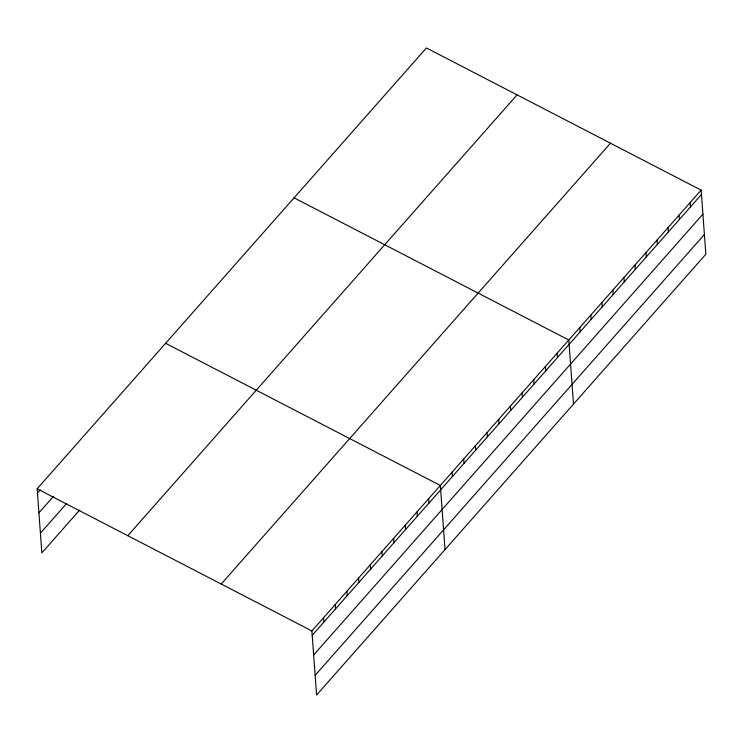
<?xml version="1.0" encoding="UTF-8"?>
<svg xmlns="http://www.w3.org/2000/svg" width="743" height="743" viewBox="0 0 743 743"><rect width="100%" height="100%" fill="white"/><g stroke="black" fill="none" stroke-linecap="round" stroke-linejoin="round"><path stroke-width="1.11" d="M79.807 509.893L41.859 552.876L37.15 488.792L426.408 47.961L701.141 190.124L705.85 254.208L316.592 695.039L311.884 630.946L701.141 190.124M37.466 493.129L40.391 489.823M38.915 512.846L53.515 496.315M40.41 533.158L66.684 503.401M127.815 535.703L517.072 94.872M221.228 584.035L610.477 143.213M312.209 635.293L701.466 194.462M313.657 655.01L702.906 214.179M315.143 675.322L704.401 234.491M294.061 197.842L568.794 340.006L573.503 404.09M165.605 343.312L440.339 485.476L445.048 549.56M37.15 488.792L311.884 630.946M690.117 202.616L690.433 206.953M679.083 215.098L679.408 219.445M668.059 227.59L668.375 231.937M657.026 240.082L657.351 244.419M646.001 252.574L646.317 256.911M634.968 265.065L635.293 269.403M623.944 277.557L624.259 281.894M612.91 290.039L613.235 294.386M601.886 302.531L602.202 306.878M590.852 315.023L591.177 319.36M579.828 327.514L580.144 331.852M557.12 353.231L557.436 357.569M545.446 366.457L545.761 370.794M533.762 379.682L534.078 384.02M522.088 392.908L522.403 397.245M510.404 406.124L510.729 410.47M498.729 419.349L499.045 423.696M487.055 432.575L487.371 436.921M475.371 445.8L475.696 450.137M463.697 459.025L464.013 463.363M452.023 472.251L452.338 476.588M428.665 498.702L428.98 503.039M416.99 511.927L417.306 516.264M405.306 525.152L405.632 529.49M393.632 538.378L393.948 542.715M381.958 551.603L382.274 555.94M370.274 564.829L370.599 569.166M358.6 578.054L358.915 582.391M346.916 591.279L347.241 595.617M335.242 604.496L335.557 608.842M323.567 617.721L323.883 622.067"/></g></svg>
